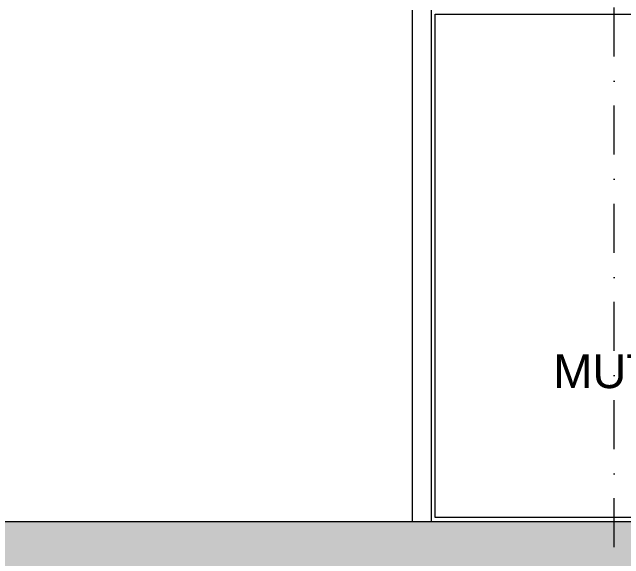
# Model space of a CAD drawing. Header units: millimetres. Extents: x -16104 to 67872, y -88009 to 12107.
# Drawn here: x 45197 to 45514.4, y -5947.9 to -5664.5 of the extents above; entities that cross this region are included whole.
import ezdxf

# ---------------------------------------------------------------- set-up
doc = ezdxf.new("R2010")
doc.units = ezdxf.units.MM
doc.linetypes.add('DASHDOTX2', pattern=[50.8, 25.4, -12.7, 0, -12.7])
doc.layers.add('TARAMA', color=8, linetype='Continuous', lineweight=15)

msp = doc.modelspace()

# ---------------------------------------------------------------- hatches: boundary and pattern name
at = {"layer": 'TARAMA'}
h = msp.add_hatch(dxfattribs=at)
h.set_pattern_fill('JIS_STN_2.5,_O', color=256)
h.set_pattern_definition([(45, (11195.8239, -24013.2224), (-1.76776695, 1.76776695), []), (45, (11197.5889, -24013.2224), (-1.76776695, 1.76776695), [1.2, -0.5])])
h.paths.add_polyline_path([(44625.03, -5928.52), (44625.03, -5958.52), (45669.53, -5958.52), (45669.53, -5928.52)])
h.paths.add_polyline_path([(44673.53, -5965.59), (44673.53, -5921.45), (44718.53, -5921.45), (44718.53, -5965.59)], flags=9)
h.paths.add_polyline_path([(45563.34, -5965.59), (45563.34, -5921.45), (45608.34, -5921.45), (45608.34, -5965.59)], flags=9)
h.paths.add_polyline_path([(45563.31, -5993.09), (45563.31, -5948.95), (45608.31, -5948.95), (45608.31, -5993.09)], flags=9)
h.paths.add_polyline_path([(45513.03, -5965.59), (45513.03, -5921.45), (45558.03, -5921.45), (45558.03, -5965.59)], flags=9)

# ---------------------------------------------------------------- linework, layer by layer
at = {"layer": 'TARAMA', "linetype": 'DASHDOTX2'}
msp.add_line((45509.52, -8130.6), (45509.52, -5236.91), dxfattribs=at)
at = {"layer": 'TARAMA'}
for p, q in [((45404.53, -5663.52), (45404.53, -5928.52)), ((45414.53, -5663.52), (45414.53, -5928.52)), ((44625.03, -5928.52), (45669.53, -5928.52))]:
    msp.add_line(p, q, dxfattribs=at)
msp.add_lwpolyline([(45416.53, -5665.52), (45642.53, -5665.52), (45642.53, -5838.52), (45642.53, -5926.52), (45416.53, -5926.52)], close=True, dxfattribs=at)

# ---------------------------------------------------------------- texts
at = {"layer": 'TARAMA', "insert": (45578.29, -5859.67), "char_height": 17.5, "width": 1076.8413, "attachment_point": 9}
msp.add_mtext('{\\fArial|b0|i0|c162|p34;MUTFAK}', dxfattribs=at)

doc.saveas('drawing.dxf')
